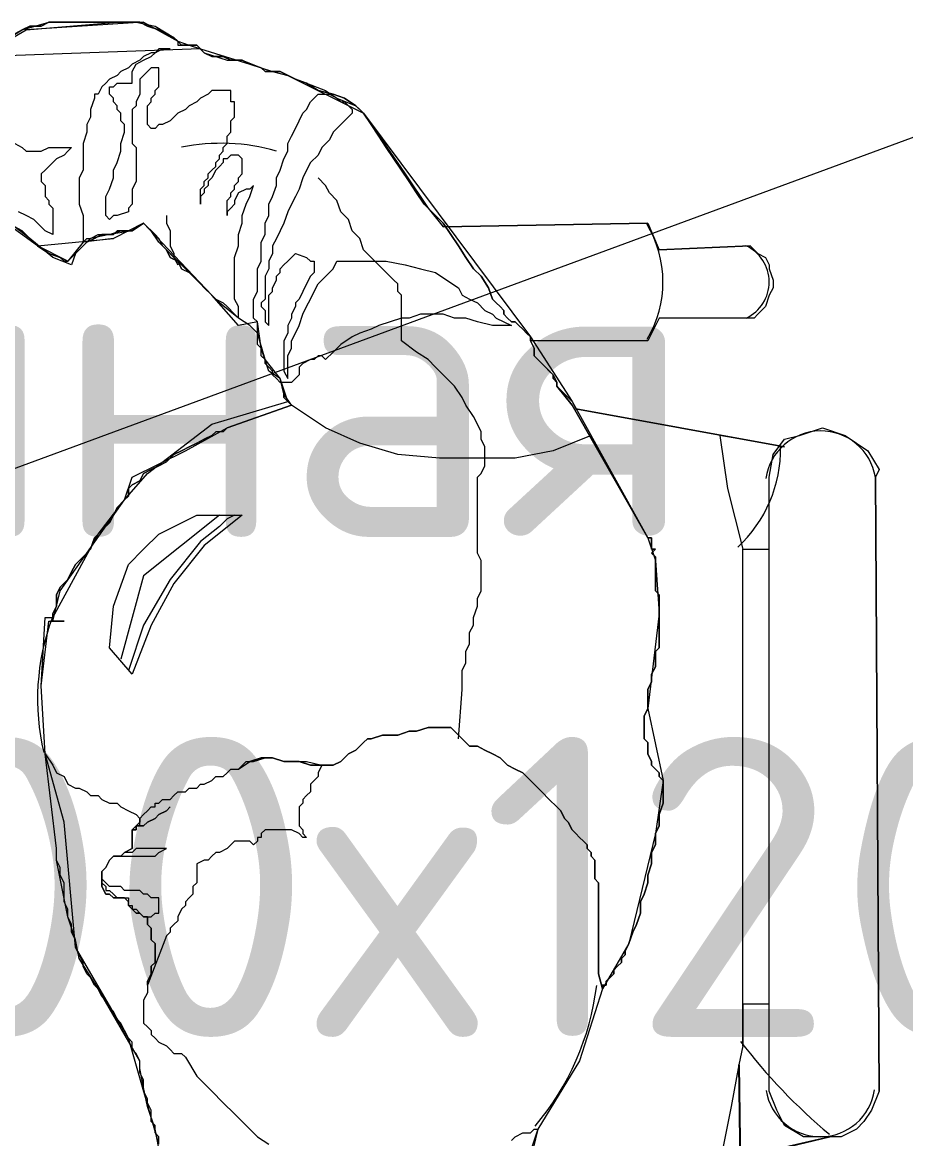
# Model space of a CAD drawing. Header units: millimetres. Extents: x 3050 to 430575, y -569542 to 36130.
# Drawn here: x 314131 to 314545, y -469942 to -469419 of the extents above; entities that cross this region are included whole.
import ezdxf

# ---------------------------------------------------------------- set-up
doc = ezdxf.new("R2010")
doc.units = ezdxf.units.MM
doc.layers.add('PDF _Геометрия', color=7, linetype='Continuous')
doc.layers.add('PDF _Текст', color=7, linetype='Continuous')
doc.styles.add('PDF ISOCPEUR', font='isocpeur.ttf')

# ---------------------------------------------------------------- blocks, each defined once
blk = doc.blocks.new('ТХ3 4 этаж')
at = {"color": 5, "lineweight": 25}
blk.add_line((45400.7, -55766.4), (45434.8, -58730), dxfattribs=at)
at = {"layer": 'PDF _Геометрия', "color": 5, "lineweight": 0}
for points in [[(44857.3, -55844.5), (44853.8, -55826.7), (44846.7, -55805.4), (44843.1, -55787.7), (44839.6, -55769.9), (44839.6, -55762.8), (44800.5, -55695.3), (44782.7, -55666.9), (44779.2, -55649.2), (44772.1, -55627.8), (44761.4, -55574.6), (44761.4, -55563.9), (44750.8, -55475.1), (44747.2, -55411.2), (44754.3, -55350.8), (44757.9, -55350.8), (44765, -55322.4), (44789.8, -55286.9), (44825.3, -55237.2), (44832.4, -55215.8), (44882.2, -55191), (44921.2, -55169.7), (44981.6, -55148.4), (44974.5, -55137.7), (44971, -55123.5), (44956.8, -55105.7), (44949.7, -55080.9), (44942.6, -55073.8), (44931.9, -55066.7), (44914.1, -55052.5), (44885.7, -55024.1), (44857.3, -54995.6), (44850.2, -54985), (44843.1, -54977.9), (44832.4, -54985), (44811.1, -54988.5), (44793.4, -54992.1), (44786.3, -54999.2), (44779.2, -55006.3), (44775.6, -55017), (44757.9, -55009.9), (44736.6, -54992.1), (44708.1, -54970.8)], [(44711.7, -54807.4), (44729.4, -54796.7), (44754.3, -54789.6), (44789.8, -54789.6), (44818.2, -54789.6), (44836, -54789.6), (44853.8, -54793.2), (44871.5, -54803.9), (44875.1, -54807.4), (44875.1, -54811), (44885.7, -54811), (44892.8, -54811), (44899.9, -54818.1), (44921.2, -54825.2), (44935.4, -54825.2), (44953.2, -54832.3), (44956.8, -54835.8), (44971, -54835.8), (44985.2, -54842.9), (44995.8, -54846.5), (45013.6, -54853.6), (45024.2, -54860.7), (45042, -54867.8), (45045.6, -54871.3), (45049.1, -54874.9), (45088.2, -54931.7), (45109.5, -54963.7), (45123.7, -54981.4), (45315.5, -54977.9), (45326.1, -55002.7), (45411.4, -54999.2), (45418.5, -55006.3), (45425.6, -55009.9), (45429.1, -55017), (45429.1, -55020.5), (45432.7, -55031.2), (45432.7, -55038.3), (45429.1, -55045.4), (45425.6, -55056), (45418.5, -55063.1), (45414.9, -55066.7), (45411.4, -55066.7), (45326.1, -55066.7), (45315.5, -55088), (45205.4, -55088), (45208.9, -55095.1), (45208.9, -55102.2), (45219.6, -55112.9), (45226.7, -55120), (45230.2, -55127.1), (45230.2, -55130.6), (45244.4, -55144.8), (45248, -55151.9), (45443.3, -55187.4), (45383, -55176.8), (45390.1, -55226.5), (45404.3, -55283.3), (45429.1, -55283.3), (45429.1, -55215.8), (45432.7, -55194.5), (45443.3, -55180.3), (45457.5, -55176.8), (45478.9, -55169.7), (45500.2, -55176.8), (45510.8, -55183.9), (45521.5, -55191), (45532.1, -55208.7), (45528.6, -55215.8), (45532.1, -55791.2), (45525, -55809), (45517.9, -55819.6), (45510.8, -55826.7), (45496.6, -55833.8), (45475.3, -55833.8), (45461.1, -55833.8), (45443.3, -55823.2), (45436.2, -55809), (45429.1, -55791.2), (45429.1, -55777), (45429.1, -55709.5), (45404.3, -55709.5), (45404.3, -55748.6), (45400.7, -55766.4), (45393.6, -55805.4), (45383, -55858.7), (45486, -55833.8), (45439.8, -55844.5)], [(44708.1, -54811), (44733, -54796.7), (44818.2, -54789.6), (44843.1, -54789.6), (44875.1, -54807.4), (44885.7, -54811), (44896.4, -54814.5), (44942.6, -54828.7), (44963.9, -54835.8), (44978.1, -54839.4), (45049.1, -54874.9), (45205.4, -55084.4), (45244.4, -55144.8), (45315.5, -55272.7), (45322.6, -55294), (45326.1, -55343.7), (45315.5, -55432.5), (45329.7, -55500), (45322.6, -55549.7), (45297.7, -55652.7), (45272.9, -55695.3), (45251.5, -55762.8), (45212.5, -55826.7), (45201.8, -55858.7)], [(44857.3, -55840.9), (44828.9, -55741.5), (44779.2, -55656.3), (44768.5, -55539.1), (44750.8, -55475.1), (44747.2, -55411.2), (44750.8, -55347.3), (44757.9, -55347.3), (44800.5, -55269.1), (44825.3, -55237.2), (44846.7, -55212.3), (44907, -55166.1), (44978.1, -55144.8), (44971, -55123.5), (44960.3, -55116.4), (44953.2, -55095.1), (44949.7, -55070.2), (44931.9, -55073.8), (44907, -55045.4), (44843.1, -54977.9), (44814.7, -54992.1), (44786.3, -54995.6), (44772.1, -55013.4), (44743.7, -54999.2), (44679.7, -54953)], [(44931.9, -55489.3), (44942.6, -55482.2), (44953.2, -55478.7), (44963.9, -55478.7), (44974.5, -55482.2), (44988.7, -55482.2), (44999.4, -55485.8), (45010, -55485.8), (45020.7, -55485.8), (45027.8, -55482.2), (45031.3, -55478.7), (45034.9, -55475.1), (45042, -55471.6), (45045.6, -55468), (45049.1, -55464.5), (45052.7, -55460.9), (45056.2, -55460.9), (45066.9, -55457.4), (45074, -55457.4), (45081.1, -55457.4), (45091.7, -55453.8), (45098.8, -55453.8), (45109.5, -55450.3), (45120.1, -55450.3), (45127.2, -55450.3), (45130.8, -55450.3), (45134.3, -55453.8), (45137.9, -55457.4), (45141.4, -55460.9), (45145, -55464.5), (45148.5, -55468), (45152.1, -55468), (45155.7, -55468), (45162.8, -55471.6), (45169.9, -55475.1), (45177, -55478.7), (45184.1, -55485.8), (45191.2, -55489.3), (45198.3, -55492.9), (45205.4, -55500), (45208.9, -55503.5), (45216, -55510.6), (45223.1, -55517.7), (45230.2, -55524.8), (45233.8, -55528.4), (45237.3, -55535.5), (45240.9, -55539.1), (45244.4, -55546.2), (45248, -55549.7), (45251.5, -55553.3), (45255.1, -55556.8), (45258.7, -55560.4), (45258.7, -55563.9), (45262.2, -55567.5), (45262.2, -55571), (45265.8, -55574.6), (45265.8, -55578.1), (45265.8, -55585.2), (45265.8, -55588.8), (45265.8, -55592.3), (45269.3, -55595.9), (45269.3, -55603), (45269.3, -55606.5), (45269.3, -55613.6), (45269.3, -55620.7), (45269.3, -55627.8), (45269.3, -55635), (45269.3, -55642.1), (45269.3, -55649.2), (45269.3, -55659.8), (45269.3, -55670.5), (45269.3, -55681.1), (45272.9, -55695.3), (45272.9, -55691.8), (45276.4, -55691.8), (45276.4, -55688.2), (45280, -55684.7), (45283.5, -55681.1), (45283.5, -55677.6), (45287.1, -55674), (45290.6, -55670.5), (45290.6, -55666.9), (45294.2, -55663.4), (45294.2, -55659.8), (45297.7, -55652.7), (45301.3, -55642.1), (45304.8, -55635), (45308.4, -55624.3), (45308.4, -55613.6), (45311.9, -55606.5), (45315.5, -55595.9), (45315.5, -55588.8), (45319, -55578.1), (45319, -55567.5), (45322.6, -55560.4), (45322.6, -55549.7), (45326.1, -55542.6), (45326.1, -55532), (45329.7, -55521.3), (45329.7, -55514.2), (45329.7, -55510.6), (45329.7, -55507.1), (45329.7, -55500), (45326.1, -55496.4), (45326.1, -55492.9), (45322.6, -55489.3), (45319, -55485.8), (45319, -55482.2), (45315.5, -55475.1), (45315.5, -55471.6), (45315.5, -55464.5), (45311.9, -55460.9), (45311.9, -55453.8), (45311.9, -55450.3), (45311.9, -55443.2), (45311.9, -55439.6), (45315.5, -55432.5), (45315.5, -55429), (45315.5, -55425.4), (45315.5, -55418.3), (45315.5, -55414.7), (45319, -55407.6), (45319, -55404.1), (45319, -55400.5), (45322.6, -55393.4), (45322.6, -55389.9), (45322.6, -55382.8), (45322.6, -55379.2), (45326.1, -55375.7), (45326.1, -55368.6), (45326.1, -55365), (45326.1, -55357.9), (45326.1, -55354.4), (45326.1, -55347.3), (45326.1, -55343.7), (45326.1, -55336.6), (45326.1, -55333.1), (45326.1, -55326), (45322.6, -55322.4), (45322.6, -55315.3), (45322.6, -55311.7), (45322.6, -55308.2), (45322.6, -55304.6), (45322.6, -55301.1), (45322.6, -55297.5), (45322.6, -55294), (45322.6, -55290.4), (45319, -55286.9), (45322.6, -55283.3), (45319, -55283.3), (45319, -55279.8), (45319, -55276.2), (45319, -55272.7), (45315.5, -55272.7), (45244.4, -55148.4), (45230.2, -55130.6), (45230.2, -55127.1), (45226.7, -55123.5), (45226.7, -55120), (45223.1, -55116.4), (45219.6, -55112.9), (45216, -55109.3), (45212.5, -55105.7), (45208.9, -55102.2), (45208.9, -55098.6), (45208.9, -55095.1), (45205.4, -55088), (45205.4, -55084.4), (45201.8, -55080.9), (45198.3, -55077.3), (45194.7, -55073.8), (45191.2, -55070.2), (45187.6, -55070.2), (45184.1, -55066.7), (45180.5, -55063.1), (45180.5, -55059.6), (45177, -55056), (45173.4, -55052.5), (45169.9, -55048.9), (45166.3, -55038.3), (45159.2, -55027.6), (45152.1, -55020.5), (45145, -55009.9), (45137.9, -54999.2), (45130.8, -54988.5), (45123.7, -54977.9), (45113, -54967.2), (45105.9, -54960.1), (45098.8, -54949.5), (45091.7, -54938.8), (45084.6, -54928.2), (45077.5, -54917.5), (45070.4, -54906.9), (45063.3, -54896.2), (45056.2, -54885.5), (45049.1, -54874.9), (45042, -54867.8), (45031.3, -54860.7), (45020.7, -54857.1), (45006.5, -54853.6), (44995.8, -54846.5), (44985.2, -54842.9), (44971, -54835.8), (44956.8, -54835.8), (44953.2, -54832.3), (44942.6, -54828.7), (44935.4, -54825.2), (44924.8, -54825.2), (44917.7, -54821.6), (44907, -54821.6), (44899.9, -54818.1), (44892.8, -54811), (44878.6, -54811), (44875.1, -54807.4), (44871.5, -54803.9), (44864.4, -54800.3), (44857.3, -54796.7), (44846.7, -54793.2), (44839.6, -54789.6), (44832.4, -54789.6), (44825.3, -54789.6), (44818.2, -54789.6), (44811.1, -54789.6), (44800.5, -54789.6), (44793.4, -54789.6), (44782.7, -54789.6), (44775.6, -54789.6), (44765, -54789.6), (44754.3, -54789.6), (44747.2, -54793.2), (44736.6, -54793.2), (44729.4, -54796.7), (44722.3, -54800.3)], [(44722.3, -54981.4), (44729.4, -54985), (44736.6, -54992.1), (44743.7, -54999.2), (44754.3, -55006.3), (44765, -55009.9), (44768.5, -55013.4), (44772.1, -55013.4), (44775.6, -55009.9), (44779.2, -55006.3), (44782.7, -55002.7), (44786.3, -54999.2), (44789.8, -54995.6), (44796.9, -54992.1), (44804, -54988.5), (44807.6, -54988.5), (44814.7, -54988.5), (44818.2, -54985), (44825.3, -54985), (44832.4, -54985), (44836, -54981.4), (44843.1, -54977.9), (44853.8, -54988.5), (44857.3, -54992.1), (44860.9, -54999.2), (44864.4, -55002.7), (44868, -55009.9), (44875.1, -55013.4), (44878.6, -55020.5), (44875.1, -55013.4), (44868, -55009.9), (44864.4, -55002.7), (44860.9, -54999.2), (44857.3, -54992.1), (44853.8, -54988.5), (44843.1, -54977.9), (44836, -54981.4), (44832.4, -54985), (44825.3, -54985), (44818.2, -54985), (44814.7, -54988.5), (44807.6, -54988.5), (44804, -54988.5), (44796.9, -54992.1), (44789.8, -54995.6), (44786.3, -54999.2), (44782.7, -55002.7), (44779.2, -55006.3), (44775.6, -55009.9), (44772.1, -55013.4), (44768.5, -55013.4), (44765, -55009.9), (44754.3, -55006.3), (44743.7, -54999.2), (44736.6, -54992.1), (44729.4, -54985), (44722.3, -54981.4)], [(44722.3, -54800.3), (44729.4, -54796.7), (44736.6, -54793.2), (44747.2, -54793.2), (44754.3, -54789.6), (44765, -54789.6), (44775.6, -54789.6), (44782.7, -54789.6), (44793.4, -54789.6), (44800.5, -54789.6), (44811.1, -54789.6), (44818.2, -54789.6), (44825.3, -54789.6), (44832.4, -54789.6), (44839.6, -54789.6), (44846.7, -54793.2), (44857.3, -54796.7), (44864.4, -54800.3), (44871.5, -54803.9), (44875.1, -54807.4), (44878.6, -54811), (44892.8, -54811), (44899.9, -54818.1), (44907, -54821.6), (44917.7, -54821.6), (44924.8, -54825.2), (44935.4, -54825.2), (44942.6, -54828.7), (44953.2, -54832.3), (44956.8, -54835.8), (44971, -54835.8), (44985.2, -54842.9), (44995.8, -54846.5), (45006.5, -54853.6), (45020.7, -54857.1), (45031.3, -54860.7), (45042, -54867.8), (45049.1, -54874.9), (45056.2, -54885.5), (45063.3, -54896.2), (45070.4, -54906.9), (45077.5, -54917.5), (45084.6, -54928.2), (45091.7, -54938.8), (45098.8, -54949.5), (45105.9, -54960.1), (45113, -54967.2), (45123.7, -54977.9), (45130.8, -54988.5), (45137.9, -54999.2), (45145, -55009.9), (45152.1, -55020.5), (45159.2, -55027.6), (45166.3, -55038.3), (45169.9, -55048.9), (45173.4, -55052.5), (45177, -55056), (45180.5, -55059.6), (45180.5, -55063.1), (45184.1, -55066.7), (45187.6, -55070.2), (45191.2, -55070.2), (45194.7, -55073.8), (45198.3, -55077.3), (45201.8, -55080.9), (45205.4, -55084.4), (45205.4, -55088), (45208.9, -55095.1), (45208.9, -55098.6), (45208.9, -55102.2), (45212.5, -55105.7), (45216, -55109.3), (45219.6, -55112.9), (45223.1, -55116.4), (45226.7, -55120), (45226.7, -55123.5), (45230.2, -55127.1), (45230.2, -55130.6), (45244.4, -55148.4), (45315.5, -55272.7), (45319, -55272.7), (45319, -55276.2), (45319, -55279.8), (45319, -55283.3), (45322.6, -55283.3), (45319, -55286.9), (45322.6, -55290.4), (45322.6, -55294), (45322.6, -55297.5), (45322.6, -55301.1), (45322.6, -55304.6), (45322.6, -55308.2), (45322.6, -55311.7), (45322.6, -55315.3), (45322.6, -55322.4), (45326.1, -55326), (45326.1, -55333.1), (45326.1, -55336.6), (45326.1, -55343.7), (45326.1, -55347.3), (45326.1, -55354.4), (45326.1, -55357.9), (45326.1, -55365), (45326.1, -55368.6), (45326.1, -55375.7), (45322.6, -55379.2), (45322.6, -55382.8), (45322.6, -55389.9), (45322.6, -55393.4), (45319, -55400.5), (45319, -55404.1), (45319, -55407.6), (45315.5, -55414.7), (45315.5, -55418.3), (45315.5, -55425.4), (45315.5, -55429), (45315.5, -55432.5), (45311.9, -55439.6), (45311.9, -55443.2), (45311.9, -55450.3), (45311.9, -55453.8), (45311.9, -55460.9), (45315.5, -55464.5), (45315.5, -55471.6), (45315.5, -55475.1), (45319, -55482.2), (45319, -55485.8), (45322.6, -55489.3), (45326.1, -55492.9), (45326.1, -55496.4), (45329.7, -55500), (45329.7, -55507.1), (45329.7, -55510.6), (45329.7, -55514.2), (45329.7, -55521.3), (45326.1, -55532), (45326.1, -55542.6), (45322.6, -55549.7), (45322.6, -55560.4), (45319, -55567.5), (45319, -55578.1), (45315.5, -55588.8), (45315.5, -55595.9), (45311.9, -55606.5), (45308.4, -55613.6), (45308.4, -55624.3), (45304.8, -55635), (45301.3, -55642.1), (45297.7, -55652.7), (45294.2, -55659.8), (45294.2, -55663.4), (45290.6, -55666.9), (45290.6, -55670.5), (45287.1, -55674), (45283.5, -55677.6), (45283.5, -55681.1), (45280, -55684.7), (45276.4, -55688.2), (45276.4, -55691.8), (45272.9, -55691.8), (45272.9, -55695.3), (45269.3, -55681.1), (45269.3, -55670.5), (45269.3, -55659.8), (45269.3, -55649.2), (45269.3, -55642.1), (45269.3, -55635), (45269.3, -55627.8), (45269.3, -55620.7), (45269.3, -55613.6), (45269.3, -55606.5), (45269.3, -55603), (45269.3, -55595.9), (45265.8, -55592.3), (45265.8, -55588.8), (45265.8, -55585.2), (45265.8, -55578.1), (45265.8, -55574.6), (45262.2, -55571), (45262.2, -55567.5), (45258.7, -55563.9), (45258.7, -55560.4), (45255.1, -55556.8), (45251.5, -55553.3), (45248, -55549.7), (45244.4, -55546.2), (45240.9, -55539.1), (45237.3, -55535.5), (45233.8, -55528.4), (45230.2, -55524.8), (45223.1, -55517.7), (45216, -55510.6), (45208.9, -55503.5), (45205.4, -55500), (45198.3, -55492.9), (45191.2, -55489.3), (45184.1, -55485.8), (45177, -55478.7), (45169.9, -55475.1), (45162.8, -55471.6), (45155.7, -55468), (45152.1, -55468), (45148.5, -55468), (45145, -55464.5), (45141.4, -55460.9), (45137.9, -55457.4), (45134.3, -55453.8), (45130.8, -55450.3), (45127.2, -55450.3), (45120.1, -55450.3), (45109.5, -55450.3), (45098.8, -55453.8), (45091.7, -55453.8), (45081.1, -55457.4), (45074, -55457.4), (45066.9, -55457.4), (45056.2, -55460.9), (45052.7, -55460.9), (45049.1, -55464.5), (45045.6, -55468), (45042, -55471.6), (45034.9, -55475.1), (45031.3, -55478.7), (45027.8, -55482.2), (45020.7, -55485.8), (45010, -55485.8), (44999.4, -55485.8), (44988.7, -55482.2), (44974.5, -55482.2), (44963.9, -55478.7), (44953.2, -55478.7), (44942.6, -55482.2)], [(44843.1, -54789.6), (44733, -54796.7)], [(44896.4, -54814.5), (44697.5, -54821.6)], [(44722.3, -54903.3), (44729.4, -54906.9), (44733, -54910.4), (44736.6, -54910.4), (44740.1, -54910.4), (44747.2, -54910.4), (44754.3, -54906.9), (44761.4, -54906.9), (44765, -54906.9), (44772.1, -54906.9), (44775.6, -54906.9), (44772.1, -54910.4), (44768.5, -54914), (44761.4, -54917.5), (44757.9, -54921.1), (44754.3, -54924.6), (44750.8, -54928.2), (44747.2, -54931.7), (44747.2, -54938.8), (44750.8, -54942.4), (44750.8, -54945.9), (44750.8, -54949.5), (44750.8, -54953), (44754.3, -54956.6), (44754.3, -54960.1), (44757.9, -54963.7), (44757.9, -54967.2), (44757.9, -54970.8), (44757.9, -54974.3), (44757.9, -54977.9), (44757.9, -54981.4), (44757.9, -54985), (44757.9, -54988.5), (44750.8, -54985), (44747.2, -54981.4), (44740.1, -54974.3), (44733, -54970.8), (44725.9, -54967.2)], [(45137.9, -55460.9), (45141.4, -55414.7), (45141.4, -55407.6), (45141.4, -55397), (45145, -55389.9), (45145, -55379.2), (45148.5, -55372.1), (45148.5, -55361.5), (45152.1, -55354.4), (45152.1, -55347.3), (45155.7, -55336.6), (45155.7, -55329.5), (45159.2, -55322.4), (45159.2, -55318.8), (45159.2, -55311.7), (45159.2, -55308.2), (45159.2, -55304.6), (45159.2, -55297.5), (45159.2, -55294), (45155.7, -55286.9), (45155.7, -55283.3), (45155.7, -55276.2), (45155.7, -55269.1), (45155.7, -55262), (45155.7, -55251.4), (45155.7, -55244.3), (45155.7, -55237.2), (45155.7, -55230.1), (45155.7, -55223), (45155.7, -55215.8), (45159.2, -55212.3), (45162.8, -55205.2), (45162.8, -55201.6), (45162.8, -55198.1), (45162.8, -55194.5), (45162.8, -55191), (45162.8, -55187.4), (45159.2, -55180.3), (45159.2, -55173.2), (45155.7, -55166.1), (45152.1, -55159), (45145, -55148.4), (45141.4, -55141.3), (45134.3, -55130.6), (45127.2, -55123.5), (45116.6, -55112.9), (45109.5, -55105.7), (45098.8, -55098.6), (45084.6, -55088), (45084.6, -55084.4), (45084.6, -55080.9), (45084.6, -55077.3), (45084.6, -55073.8), (45084.6, -55070.2), (45084.6, -55066.7), (45084.6, -55063.1), (45084.6, -55059.6), (45084.6, -55056), (45084.6, -55052.5), (45084.6, -55048.9), (45084.6, -55045.4), (45081.1, -55041.8), (45081.1, -55038.3), (45081.1, -55034.7), (45077.5, -55031.2), (45066.9, -55020.5), (45059.8, -55013.4), (45049.1, -55002.7), (45045.6, -54992.1), (45038.4, -54985), (45034.9, -54974.3), (45027.8, -54967.2), (45024.2, -54956.6), (45017.1, -54949.5), (45013.6, -54942.4), (45006.5, -54935.3)], [(44864.4, -54970.8), (44864.4, -54977.9), (44868, -54985), (44868, -54992.1), (44868, -54999.2), (44871.5, -55006.3), (44871.5, -55009.9), (44875.1, -55017)], [(45315.5, -54977.9), (45123.7, -54981.4)], [(44743.7, -54999.2), (44814.7, -54992.1)], [(45411.4, -54999.2), (45326.1, -55002.7)], [(45411.4, -55066.7), (45326.1, -55066.7)], [(45315.5, -55088), (45205.4, -55088)], [(45262.2, -55176.8), (45226.7, -55191), (45191.2, -55198.1), (45120.1, -55198.1), (45081.1, -55194.5), (45045.6, -55183.9), (45013.6, -55169.7), (44981.6, -55148.4), (44978.1, -55144.8), (44974.5, -55141.3), (44974.5, -55137.7), (44974.5, -55141.3), (44978.1, -55144.8), (44981.6, -55148.4), (44921.2, -55169.7), (44917.7, -55173.2), (44910.6, -55173.2)], [(45443.3, -55187.4), (45248, -55151.9)], [(44921.2, -55169.7), (44917.7, -55173.2), (44910.6, -55173.2), (44907, -55176.8), (44899.9, -55180.3), (44892.8, -55183.9), (44885.7, -55187.4), (44878.6, -55191), (44871.5, -55194.5), (44864.4, -55201.6), (44857.3, -55205.2), (44850.2, -55208.7), (44843.1, -55212.3), (44839.6, -55219.4), (44832.4, -55223), (44828.9, -55226.5), (44828.9, -55233.6), (44825.3, -55237.2), (44818.2, -55244.3), (44814.7, -55251.4), (44811.1, -55258.5), (44804, -55265.6), (44796.9, -55272.7), (44793.4, -55283.3), (44786.3, -55290.4), (44779.2, -55297.5), (44775.6, -55304.6), (44772.1, -55311.7), (44765, -55318.8), (44761.4, -55326), (44761.4, -55336.6), (44757.9, -55343.7), (44757.9, -55350.8), (44761.4, -55350.8), (44765, -55350.8), (44768.5, -55350.8), (44765, -55350.8), (44761.4, -55350.8), (44757.9, -55350.8), (44757.9, -55343.7), (44761.4, -55336.6), (44761.4, -55326), (44765, -55318.8), (44772.1, -55311.7), (44775.6, -55304.6), (44779.2, -55297.5), (44786.3, -55290.4), (44793.4, -55283.3), (44796.9, -55272.7), (44804, -55265.6), (44811.1, -55258.5), (44814.7, -55251.4), (44818.2, -55244.3), (44825.3, -55237.2), (44828.9, -55233.6), (44828.9, -55226.5), (44832.4, -55223), (44839.6, -55219.4), (44843.1, -55212.3), (44850.2, -55208.7), (44857.3, -55205.2), (44864.4, -55201.6), (44871.5, -55194.5), (44878.6, -55191), (44885.7, -55187.4), (44892.8, -55183.9), (44899.9, -55180.3), (44907, -55176.8)], [(45429.1, -55791.2), (45429.1, -55215.8)], [(44914.1, -55251.4), (44843.1, -55308.2), (44821.8, -55386.3)], [(44928.3, -55251.4), (44921.2, -55254.9), (44914.1, -55262), (44896.4, -55276.2), (44868, -55311.7), (44843.1, -55354.4), (44828.9, -55397)], [(45404.3, -55748.6), (45404.3, -55283.3)], [(44857.3, -55840.9), (44857.3, -55833.8), (44853.8, -55830.3), (44853.8, -55823.2), (44850.2, -55819.6), (44850.2, -55812.5), (44850.2, -55809), (44846.7, -55801.9), (44846.7, -55798.3), (44843.1, -55791.2), (44843.1, -55784.1), (44843.1, -55780.6), (44839.6, -55773.5), (44839.6, -55769.9), (44839.6, -55762.8), (44836, -55755.7), (44832.4, -55752.2), (44832.4, -55745.1), (44828.9, -55741.5), (44825.3, -55734.4), (44821.8, -55727.3), (44818.2, -55723.7), (44814.7, -55716.6), (44811.1, -55713.1), (44807.6, -55706), (44804, -55702.4), (44800.5, -55695.3), (44796.9, -55691.8), (44793.4, -55684.7), (44789.8, -55681.1), (44786.3, -55674), (44786.3, -55670.5), (44782.7, -55663.4), (44779.2, -55656.3), (44779.2, -55649.2), (44775.6, -55642.1), (44775.6, -55635), (44772.1, -55627.8), (44772.1, -55620.7), (44768.5, -55613.6), (44768.5, -55606.5), (44768.5, -55595.9), (44765, -55588.8), (44765, -55581.7), (44761.4, -55574.6), (44761.4, -55567.5), (44761.4, -55563.9), (44750.8, -55475.1), (44757.9, -55485.8), (44761.4, -55492.9), (44768.5, -55496.4), (44772.1, -55503.5), (44779.2, -55507.1), (44782.7, -55507.1), (44789.8, -55510.6), (44793.4, -55514.2), (44800.5, -55514.2), (44804, -55517.7), (44811.1, -55521.3), (44818.2, -55521.3), (44821.8, -55524.8), (44828.9, -55528.4), (44836, -55532), (44839.6, -55535.5), (44839.6, -55539.1), (44836, -55542.6), (44836, -55546.2), (44832.4, -55546.2), (44832.4, -55549.7), (44832.4, -55553.3), (44832.4, -55556.8), (44832.4, -55560.4), (44832.4, -55563.9), (44825.3, -55567.5), (44821.8, -55571), (44814.7, -55571), (44811.1, -55574.6), (44807.6, -55581.7), (44804, -55585.2), (44804, -55588.8), (44804, -55595.9), (44804, -55599.4), (44807.6, -55606.5), (44811.1, -55606.5), (44814.7, -55610.1), (44818.2, -55610.1), (44821.8, -55610.1), (44825.3, -55610.1), (44828.9, -55613.6), (44828.9, -55617.2), (44832.4, -55620.7), (44836, -55624.3), (44839.6, -55624.3), (44843.1, -55627.8), (44846.7, -55627.8), (44846.7, -55631.4), (44846.7, -55635), (44850.2, -55638.5), (44850.2, -55642.1), (44850.2, -55645.6), (44850.2, -55649.2), (44853.8, -55652.7), (44853.8, -55656.3), (44853.8, -55663.4), (44853.8, -55666.9), (44853.8, -55670.5), (44850.2, -55674), (44850.2, -55677.6), (44850.2, -55681.1), (44846.7, -55688.2), (44846.7, -55691.8), (44846.7, -55698.9), (44843.1, -55706), (44843.1, -55713.1), (44843.1, -55716.6), (44843.1, -55723.7), (44843.1, -55727.3), (44846.7, -55730.8), (44850.2, -55734.4), (44850.2, -55737.9), (44853.8, -55741.5), (44857.3, -55745.1), (44864.4, -55748.6), (44868, -55752.2), (44871.5, -55755.7), (44878.6, -55755.7), (44882.2, -55759.3), (44892.8, -55777), (44907, -55791.2), (44917.7, -55801.9), (44928.3, -55812.5), (44939, -55823.2), (44949.7, -55833.8), (44960.3, -55840.9)], [(45187.6, -55837.4), (45191.2, -55833.8), (45198.3, -55830.3), (45205.4, -55830.3), (45208.9, -55826.7), (45212.5, -55826.7), (45205.4, -55855.2)], [(45187.6, -55837.4), (45191.2, -55833.8), (45198.3, -55830.3), (45205.4, -55830.3), (45208.9, -55826.7), (45212.5, -55826.7), (45205.4, -55855.2)]]:
    blk.add_lwpolyline(points, dxfattribs=at)
at = {"layer": 'PDF _Геометрия', "color": 5, "lineweight": 9}
blk.add_lwpolyline([(44150.5, -55418.3), (45854.8, -54790), (46744.8, -54790)], dxfattribs=at)
at = {"layer": 'PDF _Геометрия', "color": 5, "lineweight": 0}
for points in [[(44931.9, -55066.7), (44931.9, -55056), (44928.3, -55048.9), (44928.3, -55009.9), (44931.9, -54999.2), (44931.9, -54988.5), (44935.4, -54977.9), (44935.4, -54970.8), (44939, -54960.1), (44942.6, -54953), (44946.1, -54942.4), (44942.6, -54945.9), (44939, -54945.9), (44931.9, -54949.5), (44928.3, -54956.6), (44928.3, -54960.1), (44924.8, -54963.7), (44921.2, -54967.2), (44921.2, -54970.8), (44921.2, -54967.2), (44921.2, -54963.7), (44921.2, -54960.1), (44921.2, -54956.6), (44924.8, -54953), (44924.8, -54949.5), (44928.3, -54945.9), (44928.3, -54942.4), (44931.9, -54938.8), (44931.9, -54935.3), (44935.4, -54931.7), (44935.4, -54928.2), (44935.4, -54924.6), (44935.4, -54921.1), (44935.4, -54917.5), (44931.9, -54914), (44928.3, -54914), (44924.8, -54914), (44921.2, -54917.5), (44917.7, -54917.5), (44917.7, -54921.1), (44914.1, -54924.6), (44910.6, -54928.2), (44907, -54935.3), (44903.5, -54938.8), (44903.5, -54942.4), (44899.9, -54945.9), (44899.9, -54949.5), (44896.4, -54953), (44896.4, -54956.6), (44896.4, -54960.1), (44896.4, -54956.6), (44896.4, -54953), (44896.4, -54949.5), (44896.4, -54945.9), (44899.9, -54942.4), (44899.9, -54938.8), (44903.5, -54935.3), (44903.5, -54931.7), (44907, -54928.2), (44910.6, -54924.6), (44910.6, -54921.1), (44914.1, -54917.5), (44914.1, -54914), (44917.7, -54910.4), (44917.7, -54906.9), (44921.2, -54903.3), (44921.2, -54899.7), (44921.2, -54896.2), (44924.8, -54892.6), (44924.8, -54889.1), (44924.8, -54885.5), (44924.8, -54882), (44928.3, -54878.4), (44928.3, -54874.9), (44928.3, -54867.8), (44928.3, -54864.2), (44924.8, -54864.2), (44924.8, -54860.7), (44924.8, -54857.1), (44924.8, -54853.6), (44921.2, -54853.6), (44917.7, -54853.6), (44914.1, -54853.6), (44907, -54853.6), (44903.5, -54857.1), (44896.4, -54860.7), (44892.8, -54864.2), (44885.7, -54867.8), (44882.2, -54871.3), (44875.1, -54874.9), (44871.5, -54878.4), (44868, -54882), (44860.9, -54885.5), (44857.3, -54885.5), (44853.8, -54889.1), (44850.2, -54889.1), (44846.7, -54885.5), (44846.7, -54882), (44846.7, -54878.4), (44846.7, -54874.9), (44846.7, -54867.8), (44850.2, -54864.2), (44850.2, -54860.7), (44853.8, -54857.1), (44853.8, -54853.6), (44857.3, -54850), (44857.3, -54846.5), (44857.3, -54842.9), (44857.3, -54839.4), (44857.3, -54835.8), (44857.3, -54832.3), (44850.2, -54832.3), (44846.7, -54835.8), (44843.1, -54839.4), (44839.6, -54842.9), (44839.6, -54850), (44839.6, -54853.6), (44839.6, -54857.1), (44836, -54864.2), (44836, -54867.8), (44832.4, -54871.3), (44832.4, -54878.4), (44832.4, -54882), (44832.4, -54885.5), (44832.4, -54892.6), (44832.4, -54896.2), (44832.4, -54903.3), (44836, -54906.9), (44836, -54914), (44836, -54917.5), (44836, -54924.6), (44836, -54928.2), (44836, -54935.3), (44836, -54938.8), (44832.4, -54945.9), (44832.4, -54949.5), (44832.4, -54953), (44832.4, -54956.6), (44832.4, -54960.1), (44828.9, -54963.7), (44828.9, -54967.2), (44818.2, -54970.8), (44814.7, -54970.8), (44811.1, -54974.3), (44807.6, -54970.8), (44807.6, -54967.2), (44807.6, -54963.7), (44807.6, -54960.1), (44807.6, -54953), (44811.1, -54945.9), (44814.7, -54935.3), (44814.7, -54928.2), (44818.2, -54921.1), (44821.8, -54910.4), (44821.8, -54903.3), (44825.3, -54892.6), (44825.3, -54885.5), (44821.8, -54882), (44821.8, -54878.4), (44821.8, -54874.9), (44818.2, -54871.3), (44818.2, -54867.8), (44814.7, -54864.2), (44814.7, -54860.7), (44811.1, -54857.1), (44811.1, -54853.6), (44811.1, -54850), (44814.7, -54850), (44818.2, -54846.5), (44821.8, -54846.5), (44825.3, -54846.5), (44832.4, -54846.5), (44832.4, -54839.4), (44832.4, -54835.8), (44836, -54828.7), (44843.1, -54825.2), (44850.2, -54821.6), (44853.8, -54818.1), (44860.9, -54814.5), (44868, -54814.5), (44864.4, -54814.5), (44857.3, -54814.5), (44853.8, -54818.1), (44850.2, -54818.1), (44843.1, -54821.6), (44839.6, -54825.2), (44832.4, -54828.7), (44828.9, -54832.3), (44821.8, -54835.8), (44818.2, -54839.4), (44811.1, -54842.9), (44807.6, -54846.5), (44804, -54850), (44800.5, -54857.1), (44796.9, -54857.1), (44796.9, -54860.7), (44793.4, -54871.3), (44793.4, -54878.4), (44789.8, -54885.5), (44789.8, -54892.6), (44786.3, -54903.3), (44786.3, -54910.4), (44786.3, -54917.5), (44786.3, -54928.2), (44782.7, -54935.3), (44782.7, -54945.9), (44782.7, -54953), (44782.7, -54960.1), (44786.3, -54970.8), (44786.3, -54977.9), (44786.3, -54988.5), (44786.3, -54995.6), (44789.8, -54992.1), (44793.4, -54992.1), (44800.5, -54988.5), (44804, -54988.5), (44811.1, -54988.5), (44821.8, -54985), (44832.4, -54985), (44843.1, -54977.9), (44853.8, -54988.5), (44857.3, -54992.1), (44860.9, -54999.2), (44864.4, -55002.7), (44871.5, -55009.9), (44875.1, -55013.4), (44878.6, -55020.5), (44885.7, -55024.1), (44889.3, -55027.6), (44896.4, -55034.7), (44899.9, -55038.3), (44907, -55045.4), (44910.6, -55048.9), (44917.7, -55052.5), (44921.2, -55056), (44928.3, -55063.1)], [(44974.5, -55127.1), (44971, -55127.1), (44967.4, -55123.5), (44963.9, -55120), (44963.9, -55116.4), (44960.3, -55112.9), (44956.8, -55109.3), (44956.8, -55105.7), (44953.2, -55102.2), (44953.2, -55098.6), (44953.2, -55095.1), (44949.7, -55091.5), (44949.7, -55088), (44949.7, -55084.4), (44949.7, -55080.9), (44949.7, -55073.8), (44949.7, -55070.2), (44946.1, -55066.7), (44946.1, -55059.6), (44946.1, -55056), (44946.1, -55048.9), (44949.7, -55041.8), (44949.7, -55034.7), (44949.7, -55027.6), (44949.7, -55020.5), (44953.2, -55013.4), (44953.2, -55006.3), (44953.2, -54995.6), (44956.8, -54988.5), (44956.8, -54977.9), (44960.3, -54970.8), (44960.3, -54960.1), (44963.9, -54953), (44967.4, -54942.4), (44967.4, -54935.3), (44971, -54928.2), (44974.5, -54917.5), (44978.1, -54910.4), (44978.1, -54903.3), (44981.6, -54896.2), (44985.2, -54889.1), (44988.7, -54882), (44992.3, -54874.9), (44995.8, -54871.3), (44999.4, -54864.2), (45002.9, -54860.7), (45006.5, -54857.1), (45010, -54857.1), (45017.1, -54857.1), (45024.2, -54860.7), (45027.8, -54864.2), (45031.3, -54864.2), (45034.9, -54867.8), (45038.4, -54871.3), (45038.4, -54874.9), (45031.3, -54882), (45027.8, -54885.5), (45020.7, -54892.6), (45017.1, -54899.7), (45010, -54906.9), (45006.5, -54914), (44999.4, -54921.1), (44995.8, -54928.2), (44992.3, -54935.3), (44988.7, -54945.9), (44985.2, -54953), (44981.6, -54960.1), (44978.1, -54967.2), (44974.5, -54977.9), (44971, -54985), (44967.4, -54992.1), (44963.9, -54999.2), (44963.9, -55006.3), (44960.3, -55013.4), (44960.3, -55020.5), (44956.8, -55027.6), (44956.8, -55034.7), (44956.8, -55041.8), (44956.8, -55048.9), (44953.2, -55052.5), (44953.2, -55056), (44956.8, -55059.6), (44956.8, -55063.1), (44956.8, -55066.7), (44956.8, -55070.2), (44960.3, -55073.8), (44960.3, -55066.7), (44960.3, -55063.1), (44960.3, -55059.6), (44960.3, -55056), (44960.3, -55048.9), (44960.3, -55045.4), (44963.9, -55041.8), (44963.9, -55038.3), (44967.4, -55031.2), (44967.4, -55027.6), (44971, -55024.1), (44971, -55020.5), (44974.5, -55017), (44978.1, -55013.4), (44981.6, -55009.9), (44985.2, -55006.3), (44995.8, -55009.9), (44999.4, -55013.4), (45002.9, -55013.4), (45002.9, -55020.5), (45002.9, -55024.1), (44999.4, -55027.6), (44995.8, -55034.7), (44992.3, -55041.8), (44988.7, -55048.9), (44985.2, -55052.5), (44985.2, -55056), (44981.6, -55063.1), (44981.6, -55066.7), (44978.1, -55073.8), (44978.1, -55077.3), (44978.1, -55080.9), (44974.5, -55088), (44974.5, -55091.5), (44974.5, -55098.6), (44974.5, -55102.2), (44974.5, -55105.7), (44974.5, -55112.9), (44974.5, -55116.4), (44978.1, -55123.5), (44978.1, -55116.4), (44978.1, -55109.3), (44978.1, -55102.2), (44981.6, -55095.1), (44981.6, -55088), (44985.2, -55080.9), (44988.7, -55073.8), (44992.3, -55063.1), (44995.8, -55056), (44999.4, -55048.9), (45002.9, -55041.8), (45006.5, -55034.7), (45010, -55031.2), (45017.1, -55024.1), (45020.7, -55020.5), (45024.2, -55013.4), (45038.4, -55013.4), (45056.2, -55013.4), (45070.4, -55013.4), (45088.2, -55017), (45102.4, -55020.5), (45116.6, -55024.1), (45127.2, -55031.2), (45137.9, -55038.3), (45141.4, -55045.4), (45148.5, -55048.9), (45155.7, -55052.5), (45162.8, -55059.6), (45169.9, -55063.1), (45173.4, -55066.7), (45180.5, -55070.2), (45187.6, -55073.8), (45184.1, -55073.8), (45177, -55073.8), (45173.4, -55073.8), (45169.9, -55073.8), (45155.7, -55070.2), (45145, -55066.7), (45134.3, -55066.7), (45123.7, -55063.1), (45113, -55063.1), (45102.4, -55063.1), (45091.7, -55066.7), (45084.6, -55066.7), (45074, -55070.2), (45063.3, -55073.8), (45056.2, -55077.3), (45045.6, -55080.9), (45038.4, -55084.4), (45027.8, -55091.5), (45020.7, -55098.6), (45013.6, -55105.7), (45010, -55102.2), (45006.5, -55102.2), (45002.9, -55105.7), (44999.4, -55105.7), (44992.3, -55109.3), (44988.7, -55112.9), (44988.7, -55116.4), (44988.7, -55120), (44985.2, -55123.5), (44981.6, -55127.1), (44978.1, -55127.1)], [(44892.8, -55251.4), (44935.4, -55251.4), (44899.9, -55279.8), (44871.5, -55315.3), (44850.2, -55354.4), (44832.4, -55400.5), (44811.1, -55375.7), (44814.7, -55336.6), (44828.9, -55297.5), (44843.1, -55283.3), (44857.3, -55269.1)], [(44839.6, -55535.5), (44843.1, -55532), (44846.7, -55528.4), (44850.2, -55524.8), (44853.8, -55524.8), (44853.8, -55521.3), (44857.3, -55521.3), (44860.9, -55517.7), (44868, -55517.7), (44871.5, -55514.2), (44875.1, -55510.6), (44882.2, -55510.6), (44885.7, -55507.1), (44892.8, -55507.1), (44896.4, -55503.5), (44899.9, -55503.5), (44907, -55500), (44910.6, -55496.4), (44914.1, -55496.4), (44917.7, -55496.4), (44921.2, -55492.9), (44924.8, -55489.3), (44928.3, -55489.3), (44931.9, -55489.3), (44939, -55482.2), (44946.1, -55482.2), (44956.8, -55478.7), (44963.9, -55478.7), (44974.5, -55482.2), (44985.2, -55482.2), (44995.8, -55482.2), (45010, -55485.8), (45006.5, -55492.9), (45006.5, -55496.4), (45002.9, -55500), (44999.4, -55503.5), (44999.4, -55510.6), (44995.8, -55514.2), (44992.3, -55517.7), (44992.3, -55521.3), (44988.7, -55524.8), (44988.7, -55528.4), (44988.7, -55532), (44988.7, -55535.5), (44988.7, -55539.1), (44988.7, -55542.6), (44992.3, -55546.2), (44992.3, -55549.7), (44995.8, -55553.3), (44992.3, -55553.3), (44988.7, -55549.7), (44981.6, -55546.2), (44978.1, -55546.2), (44956.8, -55546.2), (44953.2, -55549.7), (44953.2, -55553.3), (44949.7, -55553.3), (44949.7, -55556.8), (44946.1, -55560.4), (44942.6, -55556.8), (44939, -55556.8), (44935.4, -55556.8), (44928.3, -55556.8), (44924.8, -55560.4), (44921.2, -55563.9), (44914.1, -55567.5), (44910.6, -55567.5), (44907, -55571), (44903.5, -55574.6), (44899.9, -55574.6), (44892.8, -55578.1), (44892.8, -55581.7), (44892.8, -55585.2), (44892.8, -55592.3), (44892.8, -55595.9), (44889.3, -55599.4), (44889.3, -55606.5), (44885.7, -55610.1), (44882.2, -55613.6), (44882.2, -55617.2), (44878.6, -55620.7), (44875.1, -55627.8), (44875.1, -55631.4), (44871.5, -55635), (44868, -55638.5), (44868, -55642.1), (44864.4, -55645.6), (44846.7, -55691.8), (44846.7, -55688.2), (44850.2, -55681.1), (44850.2, -55677.6), (44850.2, -55674), (44853.8, -55670.5), (44853.8, -55666.9), (44853.8, -55663.4), (44853.8, -55656.3), (44853.8, -55652.7), (44850.2, -55649.2), (44850.2, -55645.6), (44850.2, -55642.1), (44850.2, -55638.5), (44846.7, -55635), (44846.7, -55631.4), (44846.7, -55627.8), (44843.1, -55627.8), (44839.6, -55624.3), (44836, -55624.3), (44832.4, -55620.7), (44828.9, -55617.2), (44828.9, -55613.6), (44825.3, -55610.1), (44821.8, -55610.1), (44818.2, -55610.1), (44814.7, -55610.1), (44811.1, -55606.5), (44807.6, -55606.5), (44804, -55599.4), (44804, -55595.9), (44804, -55588.8), (44804, -55585.2), (44807.6, -55581.7), (44811.1, -55574.6), (44814.7, -55571), (44821.8, -55571), (44825.3, -55567.5), (44832.4, -55563.9), (44832.4, -55560.4), (44832.4, -55556.8), (44832.4, -55553.3), (44832.4, -55549.7), (44832.4, -55546.2), (44836, -55546.2), (44836, -55542.6), (44839.6, -55542.6), (44839.6, -55539.1)], [(44839.6, -55535.5), (44843.1, -55532), (44846.7, -55528.4), (44850.2, -55524.8), (44853.8, -55524.8), (44853.8, -55521.3), (44857.3, -55521.3), (44860.9, -55517.7), (44868, -55517.7), (44871.5, -55514.2), (44875.1, -55510.6), (44882.2, -55510.6), (44885.7, -55507.1), (44892.8, -55507.1), (44896.4, -55503.5), (44899.9, -55503.5), (44907, -55500), (44910.6, -55496.4), (44914.1, -55496.4), (44917.7, -55496.4), (44921.2, -55492.9), (44924.8, -55489.3), (44928.3, -55489.3), (44931.9, -55489.3), (44939, -55482.2), (44946.1, -55482.2), (44956.8, -55478.7), (44963.9, -55478.7), (44974.5, -55482.2), (44985.2, -55482.2), (44995.8, -55482.2), (45010, -55485.8), (45006.5, -55492.9), (45006.5, -55496.4), (45002.9, -55500), (44999.4, -55503.5), (44999.4, -55510.6), (44995.8, -55514.2), (44992.3, -55517.7), (44992.3, -55521.3), (44988.7, -55524.8), (44988.7, -55528.4), (44988.7, -55532), (44988.7, -55535.5), (44988.7, -55539.1), (44988.7, -55542.6), (44992.3, -55546.2), (44992.3, -55549.7), (44995.8, -55553.3), (44992.3, -55553.3), (44988.7, -55549.7), (44981.6, -55546.2), (44978.1, -55546.2), (44956.8, -55546.2), (44953.2, -55549.7), (44953.2, -55553.3), (44949.7, -55553.3), (44949.7, -55556.8), (44946.1, -55560.4), (44942.6, -55556.8), (44939, -55556.8), (44935.4, -55556.8), (44928.3, -55556.8), (44924.8, -55560.4), (44921.2, -55563.9), (44914.1, -55567.5), (44910.6, -55567.5), (44907, -55571), (44903.5, -55574.6), (44899.9, -55574.6), (44892.8, -55578.1), (44892.8, -55581.7), (44892.8, -55585.2), (44892.8, -55592.3), (44892.8, -55595.9), (44889.3, -55599.4), (44889.3, -55606.5), (44885.7, -55610.1), (44882.2, -55613.6), (44882.2, -55617.2), (44878.6, -55620.7), (44875.1, -55627.8), (44875.1, -55631.4), (44871.5, -55635), (44868, -55638.5), (44868, -55642.1), (44864.4, -55645.6), (44846.7, -55691.8), (44846.7, -55688.2), (44850.2, -55681.1), (44850.2, -55677.6), (44850.2, -55674), (44853.8, -55670.5), (44853.8, -55666.9), (44853.8, -55663.4), (44853.8, -55656.3), (44853.8, -55652.7), (44850.2, -55649.2), (44850.2, -55645.6), (44850.2, -55642.1), (44850.2, -55638.5), (44846.7, -55635), (44846.7, -55631.4), (44846.7, -55627.8), (44843.1, -55627.8), (44839.6, -55624.3), (44836, -55624.3), (44832.4, -55620.7), (44828.9, -55617.2), (44828.9, -55613.6), (44825.3, -55610.1), (44821.8, -55610.1), (44818.2, -55610.1), (44814.7, -55610.1), (44811.1, -55606.5), (44807.6, -55606.5), (44804, -55599.4), (44804, -55595.9), (44804, -55588.8), (44804, -55585.2), (44807.6, -55581.7), (44811.1, -55574.6), (44814.7, -55571), (44821.8, -55571), (44825.3, -55567.5), (44832.4, -55563.9), (44832.4, -55560.4), (44832.4, -55556.8), (44832.4, -55553.3), (44832.4, -55549.7), (44832.4, -55546.2), (44836, -55546.2), (44836, -55542.6), (44839.6, -55542.6), (44839.6, -55539.1)], [(44832.4, -55549.7), (44832.4, -55546.2), (44836, -55542.6), (44843.1, -55542.6), (44846.7, -55539.1), (44853.8, -55535.5), (44857.3, -55532), (44864.4, -55528.4), (44868, -55524.8), (44864.4, -55528.4), (44857.3, -55532), (44853.8, -55535.5), (44846.7, -55539.1), (44843.1, -55542.6), (44836, -55542.6), (44832.4, -55546.2)], [(44864.4, -55563.9), (44836, -55563.9), (44832.4, -55567.5), (44825.3, -55567.5), (44821.8, -55571), (44825.3, -55571), (44832.4, -55571), (44836, -55571), (44843.1, -55571), (44846.7, -55571), (44853.8, -55571), (44857.3, -55567.5)], [(44857.3, -55624.3), (44857.3, -55610.1), (44850.2, -55610.1), (44846.7, -55606.5), (44843.1, -55606.5), (44839.6, -55603), (44836, -55603), (44828.9, -55603), (44825.3, -55603), (44821.8, -55599.4), (44814.7, -55599.4), (44811.1, -55599.4), (44807.6, -55595.9), (44804, -55592.3), (44804, -55588.8), (44804, -55592.3), (44804, -55595.9), (44807.6, -55599.4), (44807.6, -55603), (44811.1, -55603), (44814.7, -55606.5), (44818.2, -55610.1), (44828.9, -55610.1), (44828.9, -55613.6), (44828.9, -55617.2), (44832.4, -55617.2), (44832.4, -55620.7), (44836, -55620.7), (44839.6, -55624.3), (44843.1, -55627.8), (44850.2, -55627.8), (44853.8, -55624.3)]]:
    blk.add_lwpolyline(points, close=True, dxfattribs=at)
blk.add_lwpolyline([(45532.1, -55791.2), (45528.6, -55215.8, 0.856924), (45426, -55217.1)], format="xyb", dxfattribs=at)
for centre, radius, start, end in [((44915.8, -55088.5), 185.5, 73.8484, 101.5704), ((45225, -55032.9), 104.6, 329.1049, 31.2703), ((45391.7, -55032.9), 37.4, 295.0274, 65.29), ((45313.4, -55189.2), 126.4, 313.0714, 0.8143), ((44962.7, -55423.7), 219, 159.719, 193.258), ((45018.4, -55661.4), 251, 319.6959, 352.9552), ((45842.8, -55406.2), 555.5, 217.5074, 229.9624), ((45477, -55782.4), 51.4, 188.9018, 351.5185)]:
    blk.add_arc(centre, radius, start, end, dxfattribs=at)
at = {"layer": 'PDF _Текст', "color": 5, "lineweight": 30, "insert": (41233.7, -55365.5), "char_height": 281.029, "attachment_point": 4, "style": 'PDF ISOCPEUR'}
blk.add_mtext('\\pxqr;Механическая рулонная штора\\P1700х1200 мм', dxfattribs=at)

msp = doc.modelspace()

# ---------------------------------------------------------------- block references
at = {"xscale": 0.5, "yscale": 0.5, "zscale": 0.5}
msp.add_blockref('ТХ3 4 этаж', (291766.25, -442024.29), dxfattribs=at)

doc.saveas('drawing.dxf')
